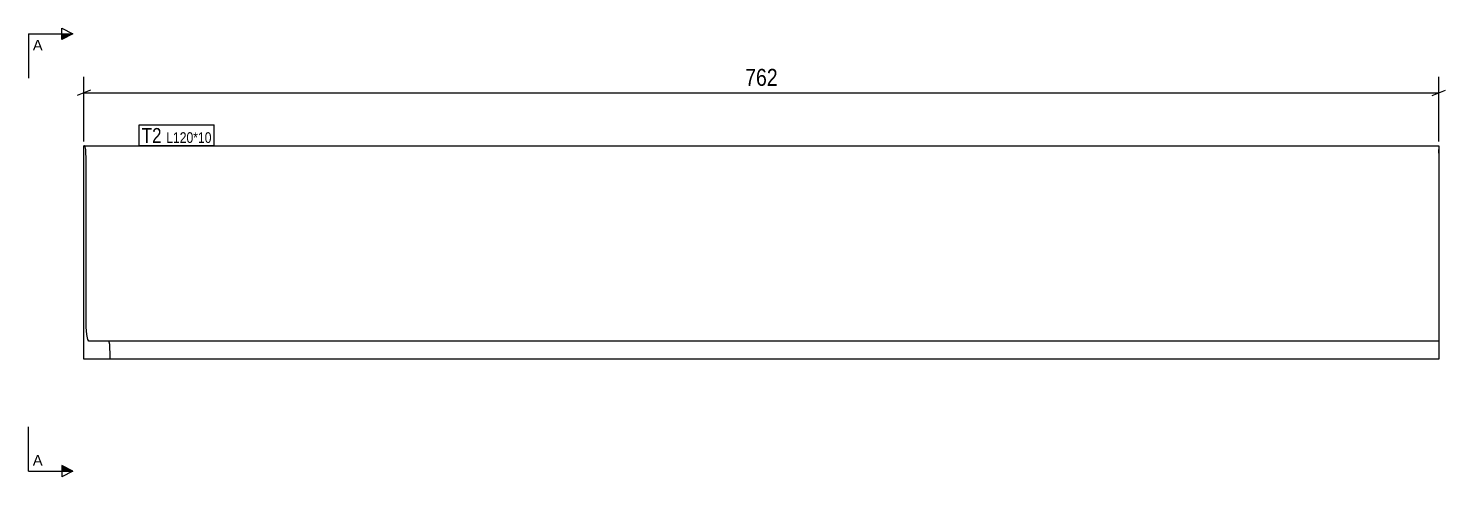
# Model space of a CAD drawing. Header units: millimetres. Extents: x 12 to 13369, y 5 to 260.
# Drawn here: x 12571 to 13369, y 7 to 260 of the extents above; entities that cross this region are included whole.
import ezdxf

# ---------------------------------------------------------------- set-up
doc = ezdxf.new("R2010")
doc.units = ezdxf.units.MM
doc.linetypes.add('DXK_LINE_DOT2', pattern=[3.9198, 1.9599, -1.9599])
for name, color, linetype in [('MÅLSÆTNING', 7, 'Continuous'), ('STÅL', 7, 'Continuous'), ('TEKST', 7, 'Continuous')]:
    doc.layers.add(name, color=color, linetype=linetype)
doc.styles.add('Arial', font='ARIAL.TTF', dxfattribs={"height": 0.2})
doc.styles.add('Arial Narrow', font='ARIALN.TTF', dxfattribs={"height": 0.2})

msp = doc.modelspace()

# ---------------------------------------------------------------- hatches: boundary and pattern name
at = {"layer": 'TEKST', "linetype": 'Continuous'}
for points in [[(12590.08, 253.82), (12590.08, 256.95), (12596.33, 256.95)], [(12590.08, 10.62), (12590.08, 13.75), (12596.33, 10.62)]]:
    msp.add_hatch(color=30, dxfattribs=at).paths.add_polyline_path(points)

# ---------------------------------------------------------------- linework, layer by layer
at = {"layer": 'MÅLSÆTNING', "color": 7, "linetype": 'Continuous'}
for p, q in [((12602.58, 196.29), (12602.58, 232.66)), ((13364.86, 196.29), (13364.86, 232.66)), ((12606.33, 225.29), (12598.83, 222.28)), ((12602.58, 223.79), (13364.86, 223.79)), ((13361.11, 222.28), (13368.61, 225.29))]:
    msp.add_line(p, q, dxfattribs=at)
at = {"layer": 'STÅL', "color": 2, "linetype": 'Continuous'}
for p, q in [((12602.58, 193.79), (13364.86, 193.79)), ((12602.58, 73.79), (12602.58, 193.79)), ((12603.32, 193.29), (12603.01, 193.79)), ((12603.58, 191.88), (12603.32, 193.29)), ((12603.75, 189.77), (12603.58, 191.88)), ((13364.86, 193.79), (13364.86, 73.79)), ((12603.81, 187.29), (12603.75, 189.77)), ((12603.81, 96.79), (12603.81, 187.29)), ((12603.93, 91.81), (12603.81, 96.79)), ((12604.28, 87.59), (12603.93, 91.81)), ((12604.8, 84.77), (12604.28, 87.59)), ((12605.41, 83.79), (12604.8, 84.77)), ((13364.86, 83.79), (12605.41, 83.79)), ((12616.83, 83.29), (12616.52, 83.79)), ((12617.08, 81.88), (12616.83, 83.29)), ((12617.26, 79.77), (12617.08, 81.88)), ((12617.32, 77.29), (12617.26, 79.77)), ((13364.86, 73.79), (12602.58, 73.79)), ((12617.32, 73.79), (12617.32, 77.29))]:
    msp.add_line(p, q, dxfattribs=at)
at = {"layer": 'STÅL', "color": 7, "linetype": 'DXK_LINE_DOT2'}
for p, q in [((12603.01, 193.79), (12602.58, 193.79)), ((13364.86, 189.77), (13364.86, 193.79))]:
    msp.add_line(p, q, dxfattribs=at)
at = {"layer": 'TEKST', "color": 30, "linetype": 'Continuous'}
for p, q in [((12590.08, 253.82), (12590.08, 260.07)), ((12590.08, 260.07), (12596.33, 256.95)), ((12596.33, 256.95), (12590.08, 253.82)), ((12596.33, 10.62), (12590.08, 13.75)), ((12590.08, 13.75), (12590.08, 7.5)), ((12596.33, 10.62), (12590.08, 7.5))]:
    msp.add_line(p, q, dxfattribs=at)

# ---------------------------------------------------------------- wipeouts: each hides what was drawn before it
at = {"color": 0, "linetype": 'Continuous'}
for points in [[(12579.39, 247.57), (12579.39, 253.82), (12573.83, 253.82), (12573.83, 247.57)], [(12579.39, 13.75), (12579.39, 20), (12573.83, 20), (12573.83, 13.75)]]:
    msp.add_wipeout(points, dxfattribs=at).dxf.layer = 'TEKST'

# ---------------------------------------------------------------- next in the draw order: linework, layer by layer
at = {"layer": 'TEKST', "color": 30, "linetype": 'Continuous'}
for p, q in [((12571.33, 256.95), (12571.33, 231.95)), ((12571.33, 256.95), (12596.33, 256.95)), ((12571.33, 10.62), (12571.33, 35.62)), ((12571.33, 10.62), (12596.33, 10.62))]:
    msp.add_line(p, q, dxfattribs=at)

# ---------------------------------------------------------------- next in the draw order: texts
at = {"layer": 'TEKST', "color": 96, "linetype": 'Continuous', "style": 'Arial'}
for p in [(12573.83, 247.57), (12573.83, 13.75)]:
    msp.add_text('A', height=5.97, dxfattribs=at).set_placement(p)

# ---------------------------------------------------------------- next in the draw order: wipeouts: each hides what was drawn before it
at = {"color": 0}
for points, layer in [([(12994.86, 225.66), (12994.86, 239.66), (12972.58, 239.66), (12972.58, 225.66)], 'MÅLSÆTNING'), ([(12646.27, 195.54), (12646.27, 204.29), (12635.08, 204.29), (12635.08, 195.54)], 'TEKST')]:
    msp.add_wipeout(points, dxfattribs=at).dxf.layer = layer

# ---------------------------------------------------------------- next in the draw order: texts
at = {"layer": 'MÅLSÆTNING', "color": 3, "style": 'Arial Narrow'}
msp.add_text('762', height=9.544, dxfattribs=at).set_placement((12974.58, 227.66))

# ---------------------------------------------------------------- next in the draw order: wipeouts: each hides what was drawn before it
at = {"color": 0}
msp.add_wipeout([(12646.27, 195.54), (12646.27, 204.29), (12635.08, 204.29), (12635.08, 195.54)], dxfattribs=at).dxf.layer = 'TEKST'

# ---------------------------------------------------------------- next in the draw order: linework, layer by layer
at = {"layer": 'TEKST', "color": 7, "linetype": 'Continuous'}
for p, q in [((12633.58, 205.79), (12675.91, 205.79)), ((12633.58, 194.04), (12633.58, 205.79))]:
    msp.add_line(p, q, dxfattribs=at)

# ---------------------------------------------------------------- next in the draw order: wipeouts: each hides what was drawn before it
at = {"color": 0}
msp.add_wipeout([(12674.41, 195.54), (12674.41, 201.79), (12648.89, 201.79), (12648.89, 195.54)], dxfattribs=at).dxf.layer = 'TEKST'

# ---------------------------------------------------------------- next in the draw order: wipeouts: each hides what was drawn before it
msp.add_wipeout([(12674.41, 195.54), (12674.41, 201.79), (12648.89, 201.79), (12648.89, 195.54)], dxfattribs=at).dxf.layer = 'TEKST'

# ---------------------------------------------------------------- next in the draw order: linework, layer by layer
at = {"layer": 'TEKST', "color": 7, "linetype": 'Continuous'}
for p, q in [((12675.91, 194.04), (12675.91, 205.79)), ((12633.58, 194.04), (12675.91, 194.04))]:
    msp.add_line(p, q, dxfattribs=at)

# ---------------------------------------------------------------- next in the draw order: texts
at = {"layer": 'TEKST', "color": 3, "style": 'Arial Narrow'}
for s, height, p in [('T2', 8.351, (12635.08, 195.54)), ('L120*10', 5.965, (12648.89, 195.54))]:
    msp.add_text(s, height=height, dxfattribs=at).set_placement(p)

doc.saveas('drawing.dxf')
